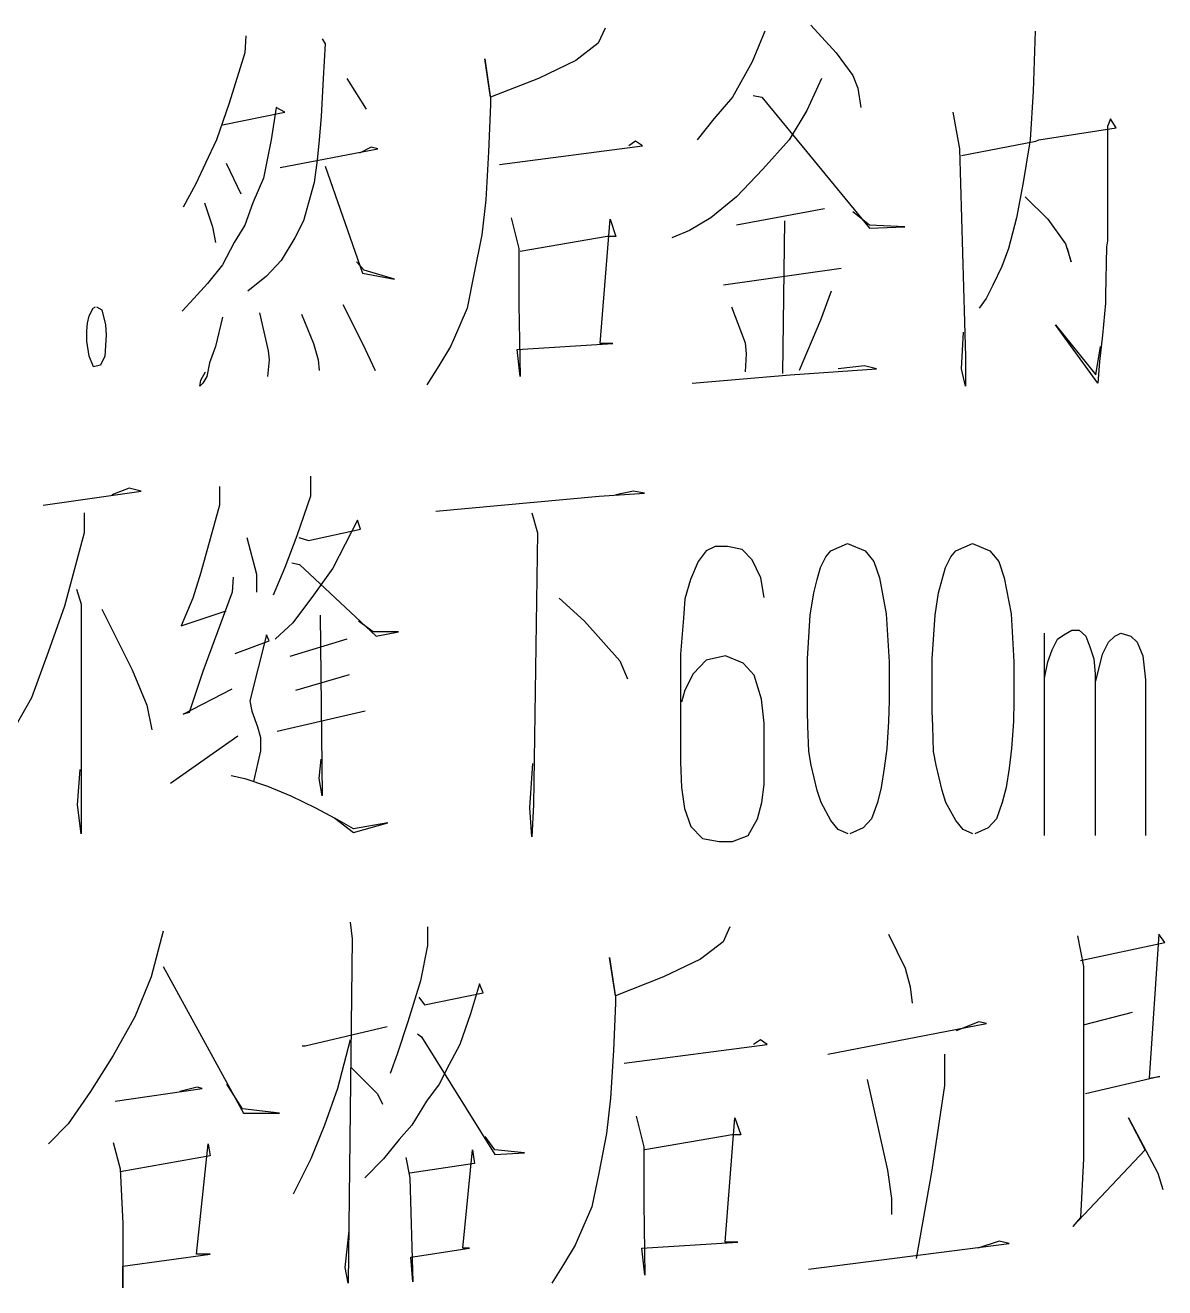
# Model space of a CAD drawing. Extents: x 0 to 8410, y 0 to 11890.
# Drawn here: x 7069 to 7221.1, y 10187.2 to 10355.8 of the extents above; entities that cross this region are included whole.
import ezdxf

# ---------------------------------------------------------------- set-up
doc = ezdxf.new("R2010")
doc.units = 0
doc.header["$MEASUREMENT"] = 0
doc.layers.add('6', color=7, linetype='Continuous')
doc.layers.add('8', color=7, linetype='Continuous')

# ---------------------------------------------------------------- blocks, each defined once
blk = doc.blocks.new('BLKENT759')
at = {"layer": '8', "color": 2, "linetype": 'Continuous'}
for p, q in [((7173.82, 10355.8), (7177.22, 10352.1)), ((7098.39, 10354.4), (7098.26, 10352.1)), ((7108.59, 10354), (7108.98, 10353.3)), ((7146.37, 10355.4), (7145.45, 10353.4)), ((7167.67, 10355), (7165.98, 10350.9)), ((7203.75, 10355), (7203.49, 10347)), ((7098.26, 10352.1), (7096.17, 10345.4)), ((7108.98, 10353.3), (7108.72, 10348.7)), ((7145.45, 10353.4), (7142.45, 10351.1)), ((7177.22, 10352.1), (7179.44, 10349.1)), ((7131.07, 10346.2), (7130.29, 10351.3)), ((7130.29, 10351.3), (7131.07, 10346)), ((7142.45, 10351.1), (7137.48, 10348.7)), ((7165.98, 10350.9), (7163.36, 10346.2)), ((7108.72, 10348.7), (7108.46, 10343.6)), ((7111.86, 10348.7), (7114.47, 10344.6)), ((7137.48, 10348.7), (7131.07, 10346.2)), ((7175.26, 10348.7), (7173.3, 10344.4)), ((7179.44, 10349.1), (7180.09, 10347.4)), ((7180.09, 10347.4), (7180.49, 10344.8)), ((7203.49, 10347), (7203.1, 10340.5)), ((7096.17, 10345.4), (7094.47, 10340.5)), ((7131.07, 10346), (7131.07, 10345.2)), ((7163.36, 10346.2), (7160.88, 10343.3)), ((7166.11, 10346.4), (7167.28, 10346.2)), ((7167.28, 10346.2), (7181.66, 10328.7)), ((7095.26, 10342.5), (7103.62, 10344.2)), ((7102.45, 10344.8), (7101.79, 10340.5)), ((7103.62, 10344.2), (7102.45, 10344.8)), ((7131.07, 10345.2), (7130.81, 10338.9)), ((7173.3, 10344.4), (7170.94, 10340.5)), ((7192.77, 10344.2), (7193.69, 10339.3)), ((7108.46, 10343.6), (7108.2, 10340.5)), ((7160.88, 10343.3), (7158.65, 10340.5)), ((7204.28, 10340.5), (7214.6, 10342.1)), ((7213.82, 10343.3), (7213.43, 10342.3)), ((7213.43, 10342.3), (7213.43, 10334)), ((7214.6, 10342.1), (7213.82, 10343.3)), ((7094.47, 10340.5), (7093.03, 10337.4)), ((7101.79, 10340.5), (7100.75, 10335.4)), ((7108.2, 10340.5), (7107.94, 10337.8)), ((7150.42, 10340.3), (7149.51, 10339.7)), ((7151.33, 10339.7), (7150.42, 10340.3)), ((7170.94, 10340.5), (7167.41, 10336.6)), ((7193.95, 10338.4), (7203.88, 10340.3)), ((7203.1, 10340.5), (7202.97, 10339.7)), ((7203.88, 10340.3), (7204.28, 10340.5)), ((7102.97, 10336.8), (7116.04, 10339.3)), ((7115.13, 10339.5), (7113.56, 10338.7)), ((7116.04, 10339.3), (7115.13, 10339.5)), ((7130.81, 10338.9), (7130.42, 10332.5)), ((7132.25, 10337.2), (7151.33, 10339.7)), ((7193.69, 10339.3), (7194.47, 10311.5)), ((7202.97, 10339.7), (7202.18, 10334.8)), ((7093.03, 10337.4), (7091.73, 10334.6)), ((7095.78, 10337.4), (7097.74, 10333.3)), ((7107.94, 10337.8), (7107.54, 10334.8)), ((7108.98, 10337), (7113.95, 10322.7)), ((7100.75, 10335.4), (7099.31, 10332.1)), ((7167.41, 10336.6), (7163.88, 10332.9)), ((7091.73, 10334.6), (7090.03, 10331.5)), ((7107.54, 10334.8), (7106.76, 10332.1)), ((7202.18, 10334.8), (7201.27, 10330.1)), ((7213.43, 10334), (7213.43, 10327)), ((7092.9, 10332.1), (7093.95, 10328.9)), ((7099.31, 10332.1), (7098.26, 10329.1)), ((7106.76, 10332.1), (7106.11, 10329.7)), ((7130.42, 10332.5), (7129.9, 10327.8)), ((7163.88, 10332.9), (7160.49, 10330.1)), ((7202.45, 10332.9), (7205.45, 10329.9)), ((7175.65, 10331.3), (7163.88, 10329.1)), ((7181.66, 10329.1), (7179.44, 10330.9)), ((7093.95, 10328.9), (7094.34, 10326.8)), ((7098.26, 10329.1), (7096.83, 10326.8)), ((7106.11, 10329.7), (7104.93, 10327.4)), ((7133.82, 10330.1), (7134.86, 10326)), ((7145.71, 10313.3), (7147.02, 10329.9)), ((7147.02, 10329.9), (7147.81, 10327.6)), ((7160.49, 10330.1), (7157.61, 10328.4)), ((7170.29, 10329.7), (7170.03, 10309.3)), ((7186.37, 10328.9), (7181.66, 10329.1)), ((7181.66, 10328.7), (7186.37, 10328.9)), ((7201.27, 10330.1), (7200.22, 10326)), ((7205.45, 10329.9), (7207.81, 10326.6)), ((7096.83, 10326.8), (7095.26, 10323.8)), ((7104.93, 10327.4), (7103.1, 10324.4)), ((7129.9, 10327.8), (7128.85, 10322.5)), ((7146.63, 10327.6), (7135, 10325.6)), ((7147.81, 10327.6), (7146.63, 10327.6)), ((7157.61, 10328.4), (7155.26, 10327.4)), ((7213.43, 10327), (7213.3, 10326.2)), ((7134.86, 10326), (7134.86, 10318.5)), ((7200.22, 10326), (7199.31, 10323.6)), ((7207.81, 10326.6), (7208.59, 10324.2)), ((7208.59, 10324.2), (7208.07, 10326)), ((7213.3, 10326.2), (7213.16, 10319.7)), ((7095.26, 10323.8), (7093.3, 10321.3)), ((7103.1, 10324.4), (7101.14, 10322.3)), ((7114.21, 10323.1), (7113.17, 10324.2)), ((7199.31, 10323.6), (7198.13, 10321.1)), ((7101.14, 10322.3), (7098.66, 10320.3)), ((7113.95, 10322.7), (7118.26, 10321.9)), ((7118.26, 10321.9), (7114.21, 10323.1)), ((7128.85, 10322.5), (7127.94, 10318)), ((7177.87, 10323.3), (7162.18, 10321.1)), ((7093.3, 10321.3), (7091.47, 10319.3)), ((7176.56, 10320.3), (7175.13, 10316.4)), ((7198.13, 10321.1), (7197.22, 10319.3)), ((7091.47, 10319.3), (7089.9, 10317.6)), ((7111.34, 10318.5), (7113.95, 10313.3)), ((7134.86, 10318.5), (7135, 10308.9)), ((7197.22, 10319.3), (7196.3, 10318)), ((7213.16, 10318.7), (7212.77, 10314.4)), ((7213.16, 10319.7), (7213.16, 10318.7)), ((7077.28, 10316), (7077.48, 10317)), ((7077.48, 10317), (7078, 10318)), ((7078, 10318), (7078.33, 10318.2)), ((7078.46, 10318.2), (7079.18, 10317.8)), ((7079.18, 10317.8), (7079.64, 10315.8)), ((7095.26, 10316.8), (7094.34, 10312.9)), ((7100.22, 10317.4), (7101.4, 10312.3)), ((7105.84, 10317.2), (7107.41, 10313.3)), ((7127.94, 10318), (7126.11, 10313.8)), ((7163.23, 10318.2), (7165.06, 10313.4)), ((7077.15, 10315), (7077.28, 10316)), ((7077.15, 10313.6), (7077.15, 10315)), ((7079.64, 10315.8), (7079.77, 10314.4)), ((7175.13, 10316.4), (7172.25, 10309.7)), ((7212.12, 10308), (7206.5, 10315.8)), ((7206.5, 10315.8), (7211.86, 10309.1)), ((7077.48, 10311.6), (7077.15, 10313.6)), ((7079.77, 10314.4), (7079.57, 10311.6)), ((7107.41, 10313.3), (7108.07, 10311.1)), ((7113.95, 10313.3), (7115, 10311.1)), ((7126.11, 10313.8), (7125.71, 10312.9)), ((7134.6, 10312.5), (7147.41, 10313.3)), ((7147.41, 10313.3), (7145.71, 10313.3)), ((7165.06, 10313.4), (7165.19, 10311.9)), ((7193.95, 10309.9), (7194.21, 10314.8)), ((7212.77, 10314.4), (7212.38, 10310.9)), ((7078.07, 10310.2), (7077.48, 10311.6)), ((7079.57, 10311.6), (7078.98, 10310.4)), ((7094.34, 10312.9), (7093.56, 10310.7)), ((7101.4, 10312.3), (7101.53, 10311.1)), ((7125.71, 10312.9), (7124.15, 10310.3)), ((7135, 10308.9), (7134.6, 10312.5)), ((7165.19, 10311.9), (7165.06, 10309.5)), ((7211.86, 10309.1), (7212.51, 10312.9)), ((7078.98, 10310.4), (7078.07, 10310.2)), ((7093.56, 10310.7), (7093.17, 10308.9)), ((7101.53, 10311.1), (7101.27, 10308.9)), ((7108.07, 10311.1), (7108.2, 10309.7)), ((7115, 10311.1), (7115.65, 10309.7)), ((7124.15, 10310.3), (7122.58, 10307.8)), ((7171.07, 10309.1), (7182.58, 10309.9)), ((7181.01, 10310.3), (7177.48, 10309.9)), ((7182.58, 10309.9), (7181.01, 10310.3)), ((7194.47, 10307.6), (7193.95, 10309.9)), ((7194.47, 10311.5), (7194.47, 10307.6)), ((7212.38, 10310.9), (7212.12, 10308)), ((7092.25, 10307.6), (7092.38, 10308.4)), ((7092.38, 10308.4), (7093.03, 10309.5)), ((7093.17, 10308.9), (7092.64, 10308)), ((7158, 10308), (7171.07, 10309.1)), ((7092.64, 10308), (7092.25, 10307.6)), ((7107.02, 10295.6), (7107.02, 10292.9)), ((7071.34, 10291.7), (7084.41, 10293.6)), ((7082.84, 10294), (7080.49, 10293.1)), ((7084.41, 10293.6), (7082.84, 10294)), ((7094.86, 10294.2), (7094.86, 10291.7)), ((7145.58, 10292.9), (7151.6, 10293.3)), ((7150.16, 10293.6), (7147.81, 10293.1)), ((7151.6, 10293.3), (7150.16, 10293.6)), ((7094.86, 10291.7), (7092.38, 10282.7)), ((7107.02, 10292.9), (7105.19, 10287.6)), ((7123.75, 10290.9), (7145.58, 10292.9)), ((7076.83, 10290.7), (7076.83, 10288)), ((7113.3, 10289.7), (7110.03, 10283.3)), ((7113.69, 10288.5), (7113.3, 10289.7)), ((7136.56, 10290.7), (7137.35, 10288)), ((7076.83, 10288), (7074.21, 10278.2)), ((7106.76, 10287), (7113.69, 10288.5)), ((7137.35, 10288), (7136.82, 10251.7)), ((7098.52, 10287.4), (7099.83, 10282.5)), ((7105.19, 10287.6), (7103.62, 10283.4)), ((7105.45, 10287.4), (7106.76, 10287)), ((7176.5, 10285.6), (7178.72, 10286.6)), ((7178.72, 10286.6), (7181.07, 10285.6)), ((7193.17, 10285.6), (7195.39, 10286.6)), ((7195.39, 10286.6), (7197.74, 10285.6)), ((7159.83, 10285.6), (7158.79, 10284.2)), ((7161.07, 10286.2), (7159.83, 10285.6)), ((7162.71, 10286.2), (7161.07, 10286.2)), ((7164.67, 10285.8), (7162.71, 10286.2)), ((7165.98, 10284.4), (7164.67, 10285.8)), ((7175.13, 10283.4), (7175.84, 10284.8)), ((7175.84, 10284.8), (7176.5, 10285.6)), ((7181.07, 10285.6), (7182.25, 10284.2)), ((7191.79, 10283.4), (7192.51, 10284.8)), ((7192.51, 10284.8), (7193.17, 10285.6)), ((7197.74, 10285.6), (7198.92, 10284.2)), ((7103.62, 10283.4), (7102.05, 10279.7)), ((7104.54, 10284), (7105.58, 10283.8)), ((7105.58, 10283.8), (7115.78, 10274.2)), ((7110.03, 10283.3), (7107.41, 10279.7)), ((7158.79, 10284.2), (7157.74, 10281.8)), ((7167.15, 10282), (7165.98, 10284.4)), ((7174.67, 10281.8), (7175.13, 10283.4)), ((7182.25, 10284.2), (7182.97, 10282)), ((7191.34, 10281.8), (7191.79, 10283.4)), ((7198.92, 10284.2), (7199.64, 10282)), ((7092.38, 10282.7), (7091.34, 10279.3)), ((7096.69, 10282.1), (7096.56, 10280.1)), ((7099.83, 10282.5), (7099.83, 10280.1)), ((7157.74, 10281.8), (7157.02, 10279.2)), ((7167.61, 10279.4), (7167.15, 10282)), ((7174.21, 10280), (7174.67, 10281.8)), ((7182.97, 10282), (7183.88, 10277.2)), ((7190.88, 10280), (7191.34, 10281.8)), ((7199.64, 10282), (7200.55, 10277.2)), ((7075.78, 10280.5), (7076.43, 10278.5)), ((7096.56, 10280.1), (7092.64, 10269.5)), ((7107.41, 10279.7), (7104.67, 10276)), ((7173.75, 10277), (7174.21, 10280)), ((7190.42, 10277), (7190.88, 10280)), ((7074.21, 10278.2), (7071.99, 10272.1)), ((7076.43, 10278.5), (7076.43, 10247.8)), ((7091.34, 10279.3), (7089.77, 10275.6)), ((7140.22, 10279.3), (7143.62, 10276.2)), ((7157.02, 10279.2), (7156.82, 10276.6)), ((7079.18, 10277.8), (7083.23, 10269.7)), ((7089.77, 10275.6), (7095.78, 10277.6)), ((7108.33, 10277), (7108.59, 10252.9)), ((7115.39, 10274.8), (7113.43, 10276.2)), ((7143.62, 10276.2), (7148.33, 10270.9)), ((7156.82, 10276.6), (7156.43, 10271.8)), ((7173.36, 10271.2), (7173.75, 10277)), ((7183.88, 10277.2), (7184.28, 10270.8)), ((7190.03, 10271.2), (7190.42, 10277)), ((7200.55, 10277.2), (7200.94, 10270.8)), ((7104.67, 10276), (7102.32, 10273.8)), ((7118.79, 10274.8), (7115.39, 10274.8)), ((7115.78, 10274.2), (7118.79, 10274.8)), ((7205, 10247.6), (7205, 10274.6)), ((7207.61, 10274.4), (7208.66, 10275)), ((7208.66, 10275), (7209.64, 10275)), ((7209.64, 10275), (7210.55, 10274.2)), ((7214.41, 10274.2), (7215.19, 10274.6)), ((7215.19, 10274.6), (7216.56, 10274.2)), ((7096.96, 10271.9), (7101.53, 10273.6)), ((7101.14, 10274.4), (7098.92, 10265.6)), ((7101.53, 10273.6), (7101.14, 10274.4)), ((7111.86, 10273.8), (7104.28, 10271.5)), ((7206.04, 10272.4), (7206.76, 10273.8)), ((7206.76, 10273.8), (7207.61, 10274.4)), ((7210.55, 10274.2), (7211.07, 10272.8)), ((7211.07, 10272.8), (7211.6, 10271.2)), ((7212.77, 10271.8), (7213.56, 10273.4)), ((7213.56, 10273.4), (7214.41, 10274.2)), ((7216.56, 10274.2), (7217.41, 10273.4)), ((7217.41, 10273.4), (7218.13, 10271.6)), ((7071.99, 10272.1), (7069.77, 10266)), ((7156.43, 10271.8), (7156.43, 10257.4)), ((7162.45, 10271.6), (7159.83, 10271)), ((7164.8, 10270.6), (7162.45, 10271.6)), ((7173.36, 10264.2), (7173.36, 10271.2)), ((7190.03, 10264.2), (7190.03, 10271.2)), ((7205.45, 10270.8), (7206.04, 10272.4)), ((7211.6, 10271.2), (7211.79, 10269.2)), ((7211.86, 10268.2), (7212.77, 10271.8)), ((7218.13, 10271.6), (7218.52, 10268.4)), ((7083.23, 10269.7), (7085.19, 10265)), ((7092.64, 10269.5), (7090.81, 10264)), ((7148.33, 10270.9), (7149.37, 10268.5)), ((7159.83, 10271), (7158.13, 10269.2)), ((7166.24, 10269), (7164.8, 10270.6)), ((7184.28, 10270.8), (7184.28, 10265.6)), ((7200.94, 10270.8), (7200.94, 10265.6)), ((7205, 10268.6), (7205.45, 10270.8)), ((7105.06, 10267), (7112.25, 10269.1)), ((7158.13, 10269.2), (7157.02, 10267)), ((7167.22, 10265.8), (7166.24, 10269)), ((7211.79, 10269.2), (7211.79, 10247.6)), ((7218.52, 10268.4), (7218.52, 10247.6)), ((7090.03, 10263.8), (7096.56, 10267.2)), ((7157.02, 10267), (7156.56, 10265.4)), ((7069.77, 10266), (7067.68, 10262.3)), ((7085.19, 10265), (7085.85, 10261.7)), ((7098.92, 10265.6), (7099.18, 10264.2)), ((7167.61, 10262.6), (7167.22, 10265.8)), ((7184.28, 10265.6), (7184.21, 10262.8)), ((7200.94, 10265.6), (7200.88, 10262.8)), ((7090.81, 10264), (7090.03, 10263.8)), ((7099.18, 10264.2), (7099.96, 10262.1)), ((7114.34, 10264.2), (7102.58, 10261.5)), ((7173.43, 10262.2), (7173.36, 10264.2)), ((7184.21, 10262.8), (7183.95, 10259.2)), ((7190.09, 10262.2), (7190.03, 10264.2)), ((7200.88, 10262.8), (7200.62, 10259.2)), ((7099.96, 10262.1), (7100.35, 10260.7)), ((7167.61, 10257.2), (7167.61, 10262.6)), ((7173.56, 10258.8), (7173.43, 10262.2)), ((7190.22, 10258.8), (7190.09, 10262.2)), ((7088.33, 10254.6), (7097.35, 10260.9)), ((7100.35, 10260.7), (7100.35, 10258.9)), ((7100.35, 10258.9), (7099.44, 10254.8)), ((7108.2, 10255.2), (7108.46, 10257.8)), ((7173.88, 10257), (7173.56, 10258.8)), ((7183.95, 10259.2), (7183.62, 10256.6)), ((7190.55, 10257), (7190.22, 10258.8)), ((7200.62, 10259.2), (7200.29, 10256.6)), ((7075.91, 10251.7), (7076.3, 10256.4)), ((7136.3, 10251.3), (7136.69, 10257.2)), ((7156.43, 10257.4), (7156.56, 10254)), ((7167.61, 10254.4), (7167.61, 10257.2)), ((7174.67, 10253.6), (7173.88, 10257)), ((7183.62, 10256.6), (7183.23, 10254)), ((7191.34, 10253.6), (7190.55, 10257)), ((7200.29, 10256.6), (7199.9, 10254)), ((7096.43, 10255.6), (7098.26, 10255.2)), ((7098.26, 10255.2), (7101.27, 10254.2)), ((7108.59, 10252.9), (7108.2, 10255.2)), ((7167.28, 10252), (7167.61, 10254.4)), ((7101.27, 10254.2), (7104.41, 10252.9)), ((7104.41, 10252.9), (7107.68, 10251.3)), ((7156.56, 10254), (7156.96, 10251.2)), ((7175.19, 10252), (7174.67, 10253.6)), ((7183.23, 10254), (7182.71, 10252)), ((7191.86, 10252), (7191.34, 10253.6)), ((7199.9, 10254), (7199.37, 10252)), ((7076.43, 10247.8), (7075.91, 10251.7)), ((7107.68, 10251.3), (7110.29, 10249.9)), ((7136.56, 10247.4), (7136.3, 10251.3)), ((7136.82, 10251.7), (7136.56, 10247.4)), ((7156.96, 10251.2), (7157.81, 10248.8)), ((7166.69, 10249.8), (7167.28, 10252)), ((7176.5, 10249.6), (7175.19, 10252)), ((7182.71, 10252), (7181.92, 10249.8)), ((7193.17, 10249.6), (7191.86, 10252)), ((7199.37, 10252), (7198.59, 10249.8)), ((7110.29, 10249.9), (7112.77, 10248)), ((7112.77, 10248.5), (7110.29, 10249.9)), ((7112.77, 10248), (7117.35, 10249.3)), ((7117.35, 10249.3), (7112.77, 10248.5)), ((7165.45, 10247.6), (7166.69, 10249.8)), ((7177.48, 10248.4), (7176.5, 10249.6)), ((7181.92, 10249.8), (7180.81, 10248.6)), ((7194.15, 10248.4), (7193.17, 10249.6)), ((7198.59, 10249.8), (7197.48, 10248.6)), ((7157.81, 10248.8), (7159.37, 10247.2)), ((7163.36, 10246.8), (7165.45, 10247.6)), ((7178.79, 10247.8), (7177.48, 10248.4)), ((7180.81, 10248.6), (7179.05, 10247.8)), ((7195.45, 10247.8), (7194.15, 10248.4)), ((7197.48, 10248.6), (7195.71, 10247.8)), ((7159.37, 10247.2), (7161.6, 10246.8)), ((7161.6, 10246.8), (7163.36, 10246.8)), ((7112.32, 10236), (7112.58, 10233.8)), ((7087.35, 10234.8), (7085.78, 10228.7)), ((7122.64, 10235.4), (7122.64, 10232.9)), ((7163.03, 10235.4), (7162.12, 10233.4)), ((7184.21, 10234.4), (7186.43, 10229.9)), ((7209.44, 10234.2), (7210.22, 10230.1)), ((7220.29, 10234.4), (7218.98, 10215.2)), ((7221.07, 10233.3), (7220.29, 10234.4)), ((7112.58, 10233.8), (7112.05, 10187.8)), ((7122.64, 10232.9), (7121.73, 10228.2)), ((7162.12, 10233.4), (7159.11, 10231.1)), ((7209.83, 10230.9), (7221.07, 10233.3)), ((7147.74, 10226.2), (7146.96, 10231.3)), ((7146.96, 10231.3), (7147.74, 10226)), ((7159.11, 10231.1), (7154.14, 10228.7)), ((7087.35, 10230.1), (7098.07, 10210.5)), ((7186.43, 10229.9), (7187.09, 10227.4)), ((7210.22, 10230.1), (7210.22, 10216.6)), ((7085.78, 10228.7), (7083.56, 10223.4)), ((7121.73, 10228.2), (7120.03, 10222.7)), ((7129.57, 10227.8), (7128.39, 10223.8)), ((7130.09, 10226.6), (7129.57, 10227.8)), ((7154.14, 10228.7), (7147.74, 10226.2)), ((7187.09, 10227.4), (7187.35, 10225.2)), ((7121.47, 10226), (7122.25, 10225)), ((7122.25, 10225), (7130.09, 10226.6)), ((7147.74, 10226), (7147.74, 10225.2)), ((7147.74, 10225.2), (7147.48, 10218.9)), ((7210.22, 10222.3), (7216.76, 10224)), ((7083.56, 10223.4), (7080.68, 10218.2)), ((7120.03, 10222.7), (7118.59, 10218.4)), ((7128.39, 10223.8), (7126.96, 10219.7)), ((7176.11, 10218.4), (7197.28, 10222.5)), ((7196.24, 10222.7), (7193.23, 10221.5)), ((7197.28, 10222.5), (7196.24, 10222.7)), ((7106.3, 10219.5), (7117.28, 10222.1)), ((7121.33, 10221.1), (7121.86, 10220.7)), ((7121.86, 10220.7), (7131.66, 10205)), ((7105.91, 10219.5), (7106.3, 10219.5)), ((7112.32, 10220.3), (7110.62, 10213.8)), ((7126.96, 10219.7), (7125.52, 10217)), ((7147.48, 10218.9), (7147.09, 10212.5)), ((7148.92, 10217.2), (7168, 10219.7)), ((7167.09, 10220.3), (7166.17, 10219.7)), ((7168, 10219.7), (7167.09, 10220.3)), ((7080.68, 10218.2), (7077.68, 10213.4)), ((7118.59, 10218.4), (7117.67, 10215.8)), ((7191.66, 10218.4), (7191.66, 10214.2)), ((7112.45, 10216.6), (7115.98, 10213.1)), ((7125.52, 10217), (7124.21, 10214.4)), ((7210.22, 10216.6), (7210.22, 10205.6)), ((7080.94, 10212.1), (7092.58, 10213.8)), ((7091.92, 10214), (7089.57, 10213.4)), ((7092.58, 10213.8), (7091.92, 10214)), ((7097.94, 10211.1), (7095.84, 10214.4)), ((7110.62, 10213.8), (7108.92, 10208.9)), ((7124.21, 10214.4), (7122.51, 10212.1)), ((7181.33, 10215), (7184.08, 10202.9)), ((7191.66, 10214.2), (7189.96, 10202.9)), ((7220.42, 10215.4), (7210.48, 10213.1)), ((7218.98, 10215.2), (7220.42, 10215.4)), ((7077.68, 10213.4), (7074.67, 10209.1)), ((7115.98, 10213.1), (7116.63, 10211.7)), ((7147.09, 10212.5), (7146.56, 10207.8)), ((7102.9, 10210.5), (7097.94, 10211.1)), ((7098.07, 10210.5), (7102.9, 10210.5)), ((7122.51, 10212.1), (7120.55, 10208.9)), ((7074.67, 10209.1), (7072.05, 10206.4)), ((7108.92, 10208.9), (7107.09, 10204.4)), ((7120.55, 10208.9), (7118.85, 10207)), ((7150.49, 10210.1), (7151.53, 10206)), ((7162.38, 10193.3), (7163.69, 10209.9)), ((7163.69, 10209.9), (7164.47, 10207.6)), ((7218.46, 10205.6), (7216.24, 10209.9)), ((7216.24, 10209.9), (7220.16, 10202.5)), ((7131.66, 10205.6), (7130.35, 10207.4)), ((7146.56, 10207.8), (7145.52, 10202.5)), ((7163.3, 10207.6), (7151.66, 10205.6)), ((7164.47, 10207.6), (7163.3, 10207.6)), ((7080.68, 10206.6), (7081.6, 10203.1)), ((7091.79, 10191.7), (7093.36, 10206.4)), ((7093.36, 10206.4), (7093.62, 10204.8)), ((7118.85, 10207), (7116.76, 10204.4)), ((7127.35, 10192.5), (7128.65, 10205.6)), ((7128.65, 10205.6), (7128.92, 10203.8)), ((7135.58, 10205.2), (7131.66, 10205.6)), ((7151.53, 10206), (7151.53, 10198.5)), ((7208.79, 10195.4), (7218.46, 10205.6)), ((7210.22, 10205.6), (7210.22, 10204.4)), ((7093.62, 10204.8), (7081.6, 10202.7)), ((7107.09, 10204.4), (7104.73, 10199.7)), ((7116.76, 10204.4), (7114.28, 10201.9)), ((7119.77, 10204.6), (7120.29, 10201.9)), ((7128.92, 10203.8), (7120.29, 10202.5)), ((7131.66, 10205), (7135.58, 10205.2)), ((7210.22, 10204.4), (7209.83, 10196.6)), ((7081.6, 10203.1), (7081.99, 10195.8)), ((7145.52, 10202.5), (7144.6, 10198)), ((7184.08, 10202.9), (7184.6, 10199.1)), ((7189.96, 10202.9), (7187.87, 10191.1)), ((7220.16, 10202.5), (7220.81, 10200.3)), ((7120.29, 10201.9), (7120.68, 10188)), ((7184.6, 10199.1), (7184.6, 10197)), ((7144.6, 10198), (7142.77, 10193.8)), ((7151.53, 10198.5), (7151.66, 10188.9)), ((7081.99, 10195.8), (7081.99, 10187.2)), ((7209.83, 10196.6), (7208.79, 10195.4)), ((7111.66, 10189.9), (7112.18, 10194.8)), ((7142.77, 10193.8), (7142.38, 10192.9)), ((7120.42, 10191.3), (7128.26, 10192.5)), ((7128.26, 10192.5), (7127.35, 10192.5)), ((7142.38, 10192.9), (7140.81, 10190.3)), ((7151.27, 10192.5), (7164.08, 10193.3)), ((7151.66, 10188.9), (7151.27, 10192.5)), ((7164.08, 10193.3), (7162.38, 10193.3)), ((7173.49, 10189.7), (7200.29, 10193.1)), ((7198.98, 10193.4), (7196.11, 10192.5)), ((7200.29, 10193.1), (7198.98, 10193.4)), ((7081.99, 10190.1), (7093.62, 10191.7)), ((7093.62, 10191.7), (7091.79, 10191.7)), ((7120.68, 10188), (7120.42, 10191.3)), ((7140.81, 10190.3), (7139.24, 10187.8)), ((7081.99, 10187.2), (7081.99, 10190.1)), ((7112.05, 10187.8), (7111.66, 10189.9))]:
    blk.add_line(p, q, dxfattribs=at)

msp = doc.modelspace()

# ---------------------------------------------------------------- block references
at = {"layer": '6'}
msp.add_blockref('BLKENT759', (0, 0), dxfattribs=at)

doc.saveas('drawing.dxf')
